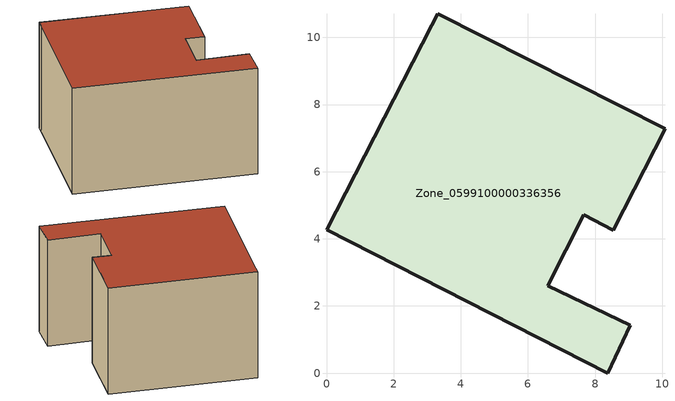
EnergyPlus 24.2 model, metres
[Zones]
Zone_0599100000336356
 floor ground (C_G): 0,4.26 3.14,10.36 3.31,10.7 10.08,7.28 8.54,4.25 7.67,4.72 6.59,2.61 9.05,1.43 8.37,0 z0
 wall outside (C_F): 0,4.26 8.37,0 9.05,1.43 6.59,2.61 7.67,4.72 8.54,4.25 10.08,7.28 3.31,10.7 3.14,10.36 0,4.26 z0:5.88
 roof outside (C_R): 3.14,10.36 0,4.26 8.37,0 9.05,1.43 6.59,2.61 7.67,4.72 8.54,4.25 10.08,7.28 3.31,10.7 z5.88
[BUILDING]
Pand.0599100000336356: North Axis=0; Terrain=City; Loads Convergence Tolerance Value=0.04; Temperature Convergence Tolerance Value=0.4; Solar Distribution=FullExterior; Maximum Number of Warmup Days=25; Minimum Number of Warmup Days=1
[Site:Location]
Rotterdam.The.Hague.AP_ZH_NLD Design_Conditions: Latitude=51.96; Longitude=4.45; Time Zone=1; Elevation=-4.5
[SITE:GROUNDTEMPERATURE:BUILDINGSURFACE]
18, 18, 18, 18, 18, 18, 18, 18, 18, 18, 18, 18
[MATERIAL] Thermal Absorptance=0.9; Solar Absorptance=0.7; Visible Absorptance=0.7
Name | Roughness | Thickness | Conductivity | Density | Specific Heat
G.TI.1975-1991 | MediumSmooth | 0.15 | 0.288461 | 540 | 1210
F.TI.1975-1991 | Rough | 0.3 | 0.230769 | 1920 | 840
R.TI.1975-1991 | MediumRough | 0.2 | 0.153846 | 1500 | 1000
[CONSTRUCTION]
C_G: G.TI.1975-1991
C_F: F.TI.1975-1991
C_R: R.TI.1975-1991
[ZONE]
Zone_0599100000336356: Type=1; Multiplier=1; Ceiling Height=Autocalculate; Volume=Autocalculate; Floor Area=autocalculate; Part of Total Floor Area=Yes
[ZONEINFILTRATION:DESIGNFLOWRATE]
Infil_Zone_0599100000336356: Zone or ZoneList or Space or SpaceList=Zone_0599100000336356; Schedule=AlwaysOn; Design Flow Rate Calculation Method=Flow/Area; Flow Rate per Floor Area=0.003; Constant Term Coefficient=1; Temperature Term Coefficient=0; Velocity Term Coefficient=0; Velocity Squared Term Coefficient=0
[HVACTEMPLATE:ZONE:IDEALLOADSAIRSYSTEM]
Zone_0599100000336356: Maximum Heating Supply Air Temperature=50; Minimum Cooling Supply Air Temperature=13; Maximum Heating Supply Air Humidity Ratio=0.0156; Minimum Cooling Supply Air Humidity Ratio=0.0077; Heating Limit=NoLimit; Cooling Limit=NoLimit; Dehumidification Control Type=ConstantSensibleHeatRatio; Cooling Sensible Heat Ratio=0.7; Dehumidification Setpoint=60; Humidification Control Type=None; Humidification Setpoint=30; Outdoor Air Method=None; Outdoor Air Flow Rate per Person=0.00944; Outdoor Air Flow Rate per Zone Floor Area=0; Outdoor Air Flow Rate per Zone=0; Demand Controlled Ventilation Type=None; Outdoor Air Economizer Type=NoEconomizer; Heat Recovery Type=None; Sensible Heat Recovery Effectiveness=0.7; Latent Heat Recovery Effectiveness=0.65
[ZONECONTROL:THERMOSTAT]
ThermostatControl_Zone_0599100000336356: Zone or ZoneList=Zone_0599100000336356; Control Type Schedule=DualSetpointControlType; Control 1=Thermostat_Zone_0599100000336356; Temperature Difference Between Cutout And Setpoint=0
[THERMOSTATSETPOINT:DUALSETPOINT]
Thermostat_Zone_0599100000336356: Heating Setpoint Temperature Schedule=HeatingSetpoint_Zone_0599100000336356; Cooling Setpoint Temperature Schedule=CoolingSetpoint_Zone_0599100000336356
[SCHEDULE:COMPACT]
HeatingSetpoint_Zone_0599100000336356: Through: 12/31, For: AllDays, Until: 24:00, 21
CoolingSetpoint_Zone_0599100000336356: Through: 12/31, For: AllDays, Until: 24:00, 24
DualSetpointControlType: Through: 12/31, For: AllDays, Until: 24:00, 4
AlwaysOn: Through: 12/31, For: AllDays, Until: 24:00, 1
